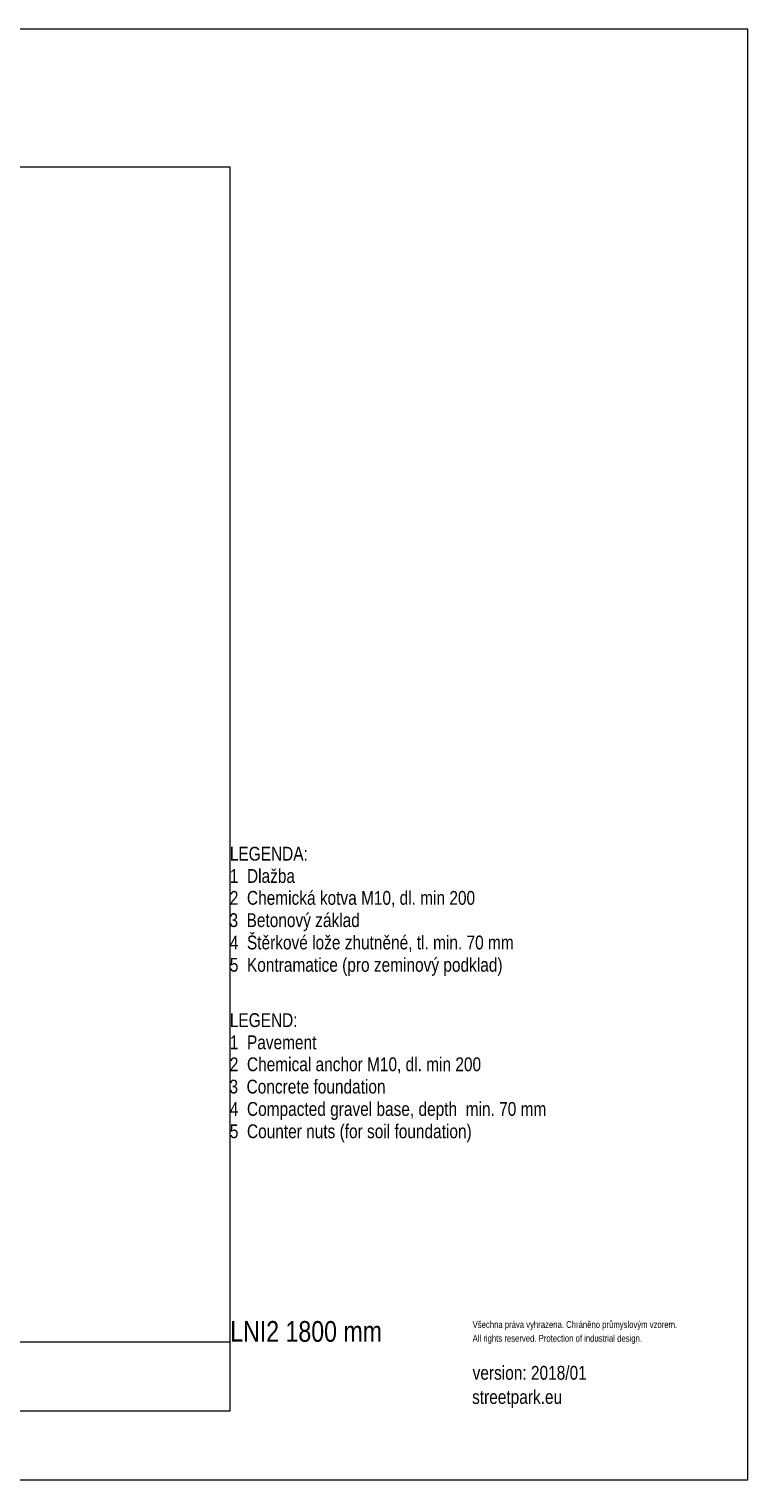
# Model space of a CAD drawing. Header units: millimetres. Extents: x 5064 to 11004, y 3085 to 7285.
# Drawn here: x 8922 to 11004, y 3085 to 7285 of the extents above; entities that cross this region are included whole.
import ezdxf

# ---------------------------------------------------------------- set-up
doc = ezdxf.new("R2010")
doc.units = ezdxf.units.MM
doc.header["$LTSCALE"] = 0.3
doc.layers.add('Nekreslit', color=6, linetype='Continuous', plot=False)
doc.styles.add('SEACAD_Arial', font='arial.ttf', dxfattribs={"width": 0.8})

msp = doc.modelspace()

# ---------------------------------------------------------------- linework, layer by layer
at = {"layer": 'Nekreslit'}
msp.add_line((5464.4, 3485.3), (9504.4, 3485.3), dxfattribs=at)
for points in [[(5064.4, 3085.3), (11004.4, 3085.3), (11004.4, 7285.3), (5064.4, 7285.3)], [(5464.4, 3285.3), (9504.4, 3285.3), (9504.4, 6885.3), (5464.4, 6885.3)]]:
    msp.add_lwpolyline(points, close=True, dxfattribs=at)

# ---------------------------------------------------------------- texts
at = {"style": 'SEACAD_Arial', "width": 0.8}
for s, height, p in [('LEGENDA:', 40, (9503.3, 4878.1)), ('1  Dlažba', 40, (9503.3, 4813.8)), ('2  Chemická kotva M10, dl. min 200', 40, (9503.3, 4750.3)), ('3  Betonový základ', 40, (9502.2, 4685.8)), ('4  Štěrkové lože zhutněné, tl. min. 70 mm', 40, (9503.3, 4621.1)), ('5  Kontramatice (pro zeminový podklad)', 40, (9503.3, 4556.5)), ('LEGEND:', 40, (9503.3, 4396.4)), ('1  Pavement', 40, (9503.3, 4332.1)), ('2  Chemical anchor M10, dl. min 200', 40, (9503.3, 4268.6)), ('3  Concrete foundation', 40, (9502.2, 4204)), ('4  Compacted gravel base, depth  min. 70 mm', 40, (9503.3, 4139.3)), ('5  Counter nuts (for soil foundation)', 40, (9503.3, 4074.7)), ('LNI2 1800 mm ', 60, (9504.4, 3485.3)), ('Všechna práva vyhrazena. Chráněno průmyslovým vzorem.', 20, (10206.7, 3525.3)), ('All rights reserved. Protection of industrial design.', 20, (10206.7, 3485.3)), ('version: 2018/01', 40, (10206.7, 3375.5)), ('streetpark.eu', 40, (10205.1, 3305.6))]:
    msp.add_text(s, height=height, dxfattribs=at).set_placement(p)

doc.saveas('drawing.dxf')
